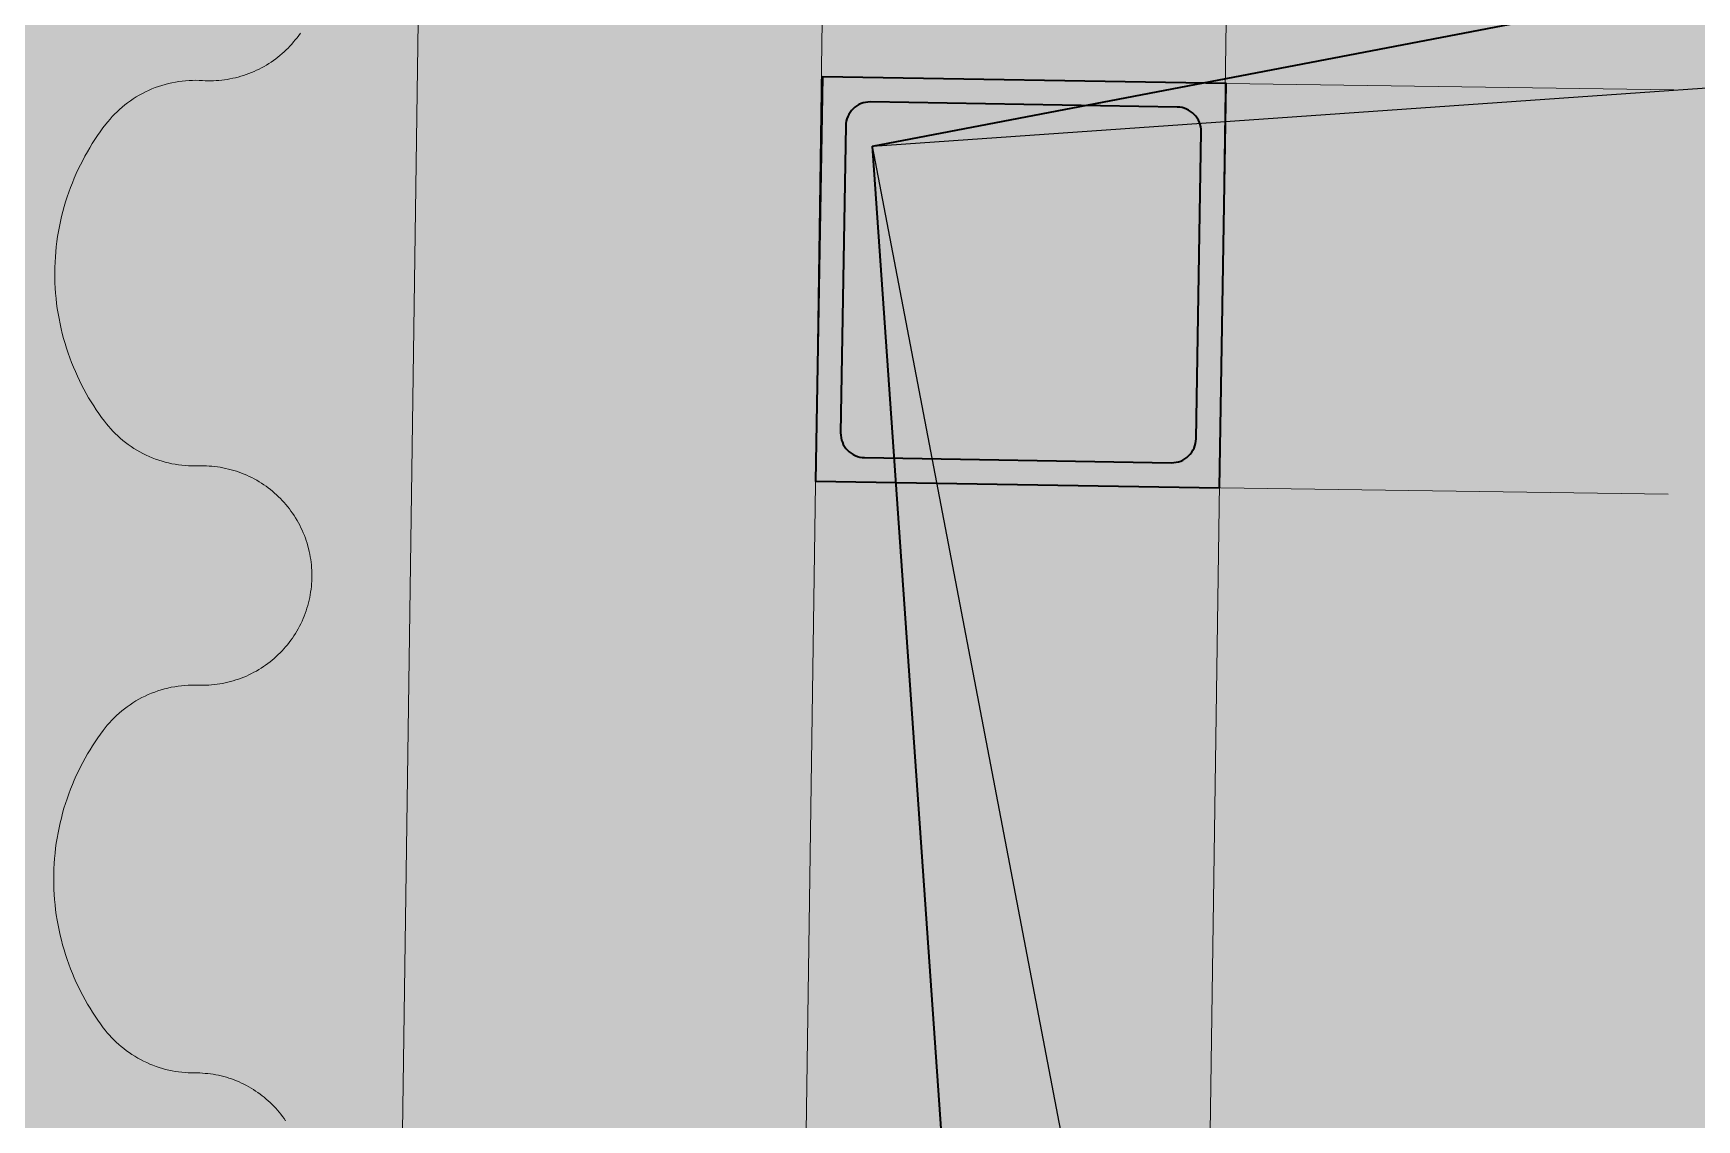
# Model space of a CAD drawing. Header units: millimetres. Extents: x 833941507 to 1669051331, y 817666127 to 1636299673.
# Drawn here: x 834547841.7 to 834548047.6, y 817982900.8 to 817983035.2 of the extents above; entities that cross this region are included whole.
import ezdxf

# ---------------------------------------------------------------- set-up
doc = ezdxf.new("R2010")
doc.units = ezdxf.units.MM
doc.header["$LTSCALE"] = 3
for name, color, linetype, lineweight in [('Hatch (LTC&CB)', 252, 'Continuous', 35), ('UAJ-22INWA', 6, 'Continuous', 35), ('UAJ-22INWA-a', 1, 'Continuous', 13), ('UAJ-22INWA-h', 251, 'Continuous', 9), ('UAJ-23FLOR-h', 251, 'Continuous', 9), ('UAJ-42INFI', 1, 'Continuous', 18), ('UAJ-42INFI-h', 251, 'Continuous', 9)]:
    doc.layers.add(name, color=color, linetype=linetype, lineweight=lineweight)
doc.layers.add('UAJ-00XREF', color=7, linetype='Continuous')
doc.layers.add('UAJ-22INWA-$', color=32, linetype='Continuous', plot=False)

# ---------------------------------------------------------------- blocks, each defined once
blk = doc.blocks.new('GBP-LTC-LB01')
at = {"layer": 'UAJ-23FLOR-h'}
h = blk.add_hatch(dxfattribs=at)
h.set_pattern_fill('EARTH,_O', color=256, scale=180, angle=45)
h.set_pattern_definition([(48.9989, (834576001.8, 818046085.3), (-112.727, 1612.5107), [1143, -1143]), (48.9989, (834575678.3, 818046366.6), (-112.727, 1612.5107), [1143, -1143]), (48.9989, (834575354.8, 818046647.8), (-112.727, 1612.5107), [1143, -1143]), (138.9989, (834575340.7, 818046849.3), (-1612.5107, -112.727), [1143, -1143]), (138.9989, (834575621.9, 818047172.8), (-1612.5107, -112.727), [1143, -1143]), (138.9989, (834575903.1, 818047496.3), (-1612.5107, -112.727), [1143, -1143])])
h.paths.add_polyline_path([(834572173.05, 818200349.17), (834310583.74, 818182062.08), (834331502.24, 817882831.69), (834364939.69, 817885169.23), (834473095.7, 818011283.6), (834480533.7, 818020120.4), (834485095.05, 818025709.55), (834491375.7, 818033619), (834497063.4, 818041013), (834493145.8, 818043678.7), (834512788.5, 818074029.25), (834518712.45, 818083675.25), (834526231.3, 818096325.1), (834534646.05, 818111073.05), (834545956, 818131981.3), (834557204.6, 818154198.8), (834564040, 818168496.8), (834570941.16, 818183576.43), (834578367.8, 818200696.3)])
h.paths.add_polyline_path([(834382131.31, 817956469.98), (834418268.73, 817958996.07), (834422062.41, 817963855.9), (834428403.04, 817964299.38), (834467239.2, 818010695.58), (834466445.21, 818021738.79), (834476097.72, 818035709.03), (834485267.1, 818048983.2), (834487014.89, 818051460.43), (834497268.33, 818067303.42), (834492893.38, 818129890.09), (834448056.59, 818126755.66), (834416896.58, 818105052.11), (834382061.37, 818080788.99), (834386167.45, 818022059.16), (834377588.38, 818021459.47)], flags=16)
edge = h.paths.add_edge_path(flags=16)
edge.add_line((834540292.29, 818142076.07), (834533466.32, 818141614.13))
edge.add_line((834533466.32, 818141614.13), (834523258.01, 818143862.71))
edge.add_line((834523258.01, 818143862.71), (834525896.87, 818155838.93))
edge.add_arc((834558382.43, 818267025.45), 115835.02, 237.2183981, 253.7131266, ccw=False)
edge.add_line((834495664.92, 818169638.25), (834498267.59, 818132356.98))
edge.add_line((834498267.59, 818132356.98), (834496346.42, 818130135.01))
edge.add_line((834496346.42, 818130135.01), (834492879.88, 818129892.67))
edge.add_line((834492879.88, 818129892.67), (834494229.58, 818110587.62))
edge.add_line((834494229.58, 818110587.62), (834496326.13, 818110708.38))
edge.add_line((834496326.13, 818110708.38), (834498420.21, 818080753.55))
edge.add_line((834498420.21, 818080753.55), (834498046.12, 818080727.4))
edge.add_line((834498046.12, 818080727.4), (834498254.52, 818077746.38))
edge.add_line((834498254.52, 818077746.38), (834503061.09, 818078082.4))
edge.add_line((834503061.09, 818078082.4), (834504979.52, 818081212.1))
edge.add_line((834504979.52, 818081212.1), (834509429.02, 818088470.93))
edge.add_line((834509429.02, 818088470.93), (834515217.16, 818097913.59))
edge.add_line((834515217.16, 818097913.59), (834526067.43, 818116415.54))
edge.add_line((834526067.43, 818116415.54), (834532489.2, 818127888.68))
edge.add_line((834532489.2, 818127888.68), (834534830.9, 818132146.3))
edge.add_line((834534830.9, 818132146.3), (834540292.29, 818142076.07))
h = blk.add_hatch(dxfattribs=at)
h.set_pattern_fill('EARTH,_O', color=256, scale=180, angle=45)
h.set_pattern_definition([(45.0000001, (-1082349.7, 54794.9), (-3e-06, 1616.4461018), [1143, -1143]), (45.0000001, (-1082652.8, 55098), (-3e-06, 1616.4461018), [1143, -1143]), (45.0000001, (-1082955.9, 55401.1), (-3e-06, 1616.4461018), [1143, -1143]), (135.0000001, (-1082955.9, 55603.1), (-1616.4461018, -3e-06), [1143, -1143]), (135.0000001, (-1082652.8, 55906.2), (-1616.4461018, -3e-06), [1143, -1143]), (135.0000001, (-1082349.7, 56209.3), (-1616.4461018, -3e-06), [1143, -1143])])
h.paths.add_polyline_path([(834669469.25, 818015499.17), (834651080.82, 818014213.79), (834651091.33, 818014066.03), (834669479.76, 818015351.52)], flags=16)
edge = h.paths.add_edge_path()
edge.add_arc((834611763.61, 818123015.07), 22001.28, 94.000719, 118.688683)
edge.add_line((834601201.89, 818142315.5), (834593918.34, 818141228.38))
edge.add_arc((834611768.4, 818123014.03), 25502.69, 93.997159, 134.421275, ccw=False)
edge.add_line((834609990.68, 818148454.69), (834618164.36, 818149025.84))
edge.add_line((834618164.36, 818149025.84), (834618408.29, 818145534.91))
edge.add_line((834618408.29, 818145534.91), (834616365.41, 818145392.16))
edge.add_line((834616365.41, 818145392.16), (834616609.39, 818141900.69))
edge.add_line((834616609.39, 818141900.69), (834611621.55, 818141552.15))
edge.add_line((834611621.55, 818141552.15), (834611377.61, 818145043.07))
edge.add_line((834611377.61, 818145043.07), (834610228.61, 818144962.74))
h.paths.add_polyline_path([(834673232.94, 818197365.88), (834607546.49, 818192773.89), (834599172.5, 818174435.3), (834588349.1, 818152374.5), (834578621.55, 818133890.65), (834568418.3, 818115665.3), (834556456.7, 818095618.3), (834546606.4, 818080041.6), (834532219.3, 818058623.75), (834523692.15, 818046595.75), (834515683.5, 818035708.5), (834508244.2, 818025929.9), (834500656.3, 818016266.1), (834489786.8, 818002934.1), (834483448.3, 817995421.3), (834478637.6, 817989841.7), (834458453.75, 817967379.3), (834441506.5, 817949096.36), (834383075.75, 817886437.08), (834482026.69, 817893354.51), (834551919.04, 817920008.6), (834634905.13, 817930637.13), (834634023, 817939309.35), (834633770.07, 817941795.89), (834633577.69, 817943687.02), (834508697.04, 817930983.61), (834507053.46, 817930191.44), (834506409.46, 817939426.96), (834507656.94, 817945566.73), (834503417.08, 818006767.03), (834503064.37, 818011762.67), (834514052.91, 818025791.94), (834520784.65, 818034889.35), (834526318.86, 818042436.94), (834532381.69, 818050705.63), (834536345.72, 818056472.68), (834542258.41, 818065225.62), (834550405.86, 818077286.91), (834561579, 818095001.96), (834574522.66, 818117080.03), (834587768.88, 818140310.21), (834609774.13, 818143594.98), (834610001.97, 818140335.89), (834634252.54, 818142031.47), (834636806.9, 818105492.47), (834642791.48, 818105913.75), (834646278.56, 818056032.58), (834640293.17, 818055614.16), (834643382.34, 818011424.91), (834641138.41, 818011267.96), (834645775.78, 817944927.87), (834639048.36, 817944243.52), (834640362.12, 817931328.11), (834651070.39, 817932706.91), (834650587.67, 817936476.13), (834685105.74, 817940896.86), (834685588.46, 817937127.64), (834691373.79, 817937868.57)])
blk = doc.blocks.new('*U1041')
at = {"layer": 'UAJ-22INWA'}
blk.add_line((200, 393.05), (200, -251.21), dxfattribs=at)
at = {"layer": 'UAJ-22INWA-$'}
blk.add_lwpolyline([(0, -251.21), (0, 393.05), (200, 393.05), (200, -251.21)], close=True, dxfattribs=at)
blk = doc.blocks.new('*U1043')
at = {"layer": 'UAJ-22INWA'}
blk.add_line((200, 393.05), (200, -399.69), dxfattribs=at)
at = {"layer": 'UAJ-22INWA-$'}
blk.add_lwpolyline([(0, -399.69), (0, 393.05), (200, 393.05), (200, -399.69)], close=True, dxfattribs=at)
blk = doc.blocks.new('GBP-STR-B01-L2')
at = {"layer": 'UAJ-22INWA'}
for name, p, rotation in [('*U1043', (834548369.2, 817982898.66), 100.8332459920128), ('*U1041', (834548162.6, 817982784.57), 183.9989084570433)]:
    blk.add_blockref(name, p, dxfattribs=dict(at, rotation=rotation))
blk = doc.blocks.new('*U1272')
at = {"layer": 'UAJ-22INWA-h'}
h = blk.add_hatch(color=256, dxfattribs=at)
h.dxf.hatch_style = 1
h.paths.add_polyline_path([(0, -10), (50, -10), (50, 40), (0, 40)])
edge = h.paths.add_edge_path(flags=16)
edge.add_line((6, -7), (44, -7))
edge.add_arc((44, -4), 3, 270, 360)
edge.add_line((47, -4), (47, 34))
edge.add_arc((44, 34), 3, 360, 450)
edge.add_line((44, 37), (6, 37))
edge.add_arc((6, 34), 3, 90, 180)
edge.add_line((3, 34), (3, -4))
edge.add_arc((6, -4), 3, 180, 270)
at = {"layer": 'UAJ-22INWA'}
blk.add_lwpolyline([(0, -10), (50, -10), (50, 40), (0, 40)], close=True, dxfattribs=at)
blk.add_lwpolyline([(6, -7), (44, -7, 0.414214), (47, -4), (47, 34, 0.414214), (44, 37), (6, 37, 0.414214), (3, 34), (3, -4, 0.414214)], format="xyb", close=True, dxfattribs=at)
blk = doc.blocks.new('inf_010')
at = {"layer": 'UAJ-42INFI'}
for p, q in [((889560133.07, 757792297.29, 0), (889560132.82, 757792297.07, 0)), ((889560133.31, 757792297.53, 0), (889560133.07, 757792297.29, 0)), ((889560133.56, 757792297.77, 0), (889560133.31, 757792297.53, 0)), ((889560133.79, 757792298.02, 0), (889560133.56, 757792297.77, 0)), ((889560134.02, 757792298.27, 0), (889560133.79, 757792298.02, 0)), ((889560134.25, 757792298.53, 0), (889560134.02, 757792298.27, 0)), ((889560134.47, 757792298.8, 0), (889560134.25, 757792298.53, 0)), ((889560130.01, 757792295.16, 0), (889560129.7, 757792295.01, 0)), ((889560130.32, 757792295.33, 0), (889560130.01, 757792295.16, 0)), ((889560130.62, 757792295.49, 0), (889560130.32, 757792295.33, 0)), ((889560130.91, 757792295.67, 0), (889560130.62, 757792295.49, 0)), ((889560131.2, 757792295.85, 0), (889560130.91, 757792295.67, 0)), ((889560131.49, 757792296.04, 0), (889560131.2, 757792295.85, 0)), ((889560131.76, 757792296.23, 0), (889560131.49, 757792296.04, 0)), ((889560132.03, 757792296.43, 0), (889560131.76, 757792296.23, 0)), ((889560132.3, 757792296.64, 0), (889560132.03, 757792296.43, 0)), ((889560132.56, 757792296.85, 0), (889560132.3, 757792296.64, 0)), ((889560132.82, 757792297.07, 0), (889560132.56, 757792296.85, 0)), ((889560115.24, 757792293.05, 0), (889560114.84, 757792292.89, 0)), ((889560115.66, 757792293.19, 0), (889560115.24, 757792293.05, 0)), ((889560116.07, 757792293.33, 0), (889560115.66, 757792293.19, 0)), ((889560116.49, 757792293.44, 0), (889560116.07, 757792293.33, 0)), ((889560116.91, 757792293.55, 0), (889560116.49, 757792293.44, 0)), ((889560117.34, 757792293.64, 0), (889560116.91, 757792293.55, 0)), ((889560117.76, 757792293.72, 0), (889560117.34, 757792293.64, 0)), ((889560118.19, 757792293.79, 0), (889560117.76, 757792293.72, 0)), ((889560118.62, 757792293.84, 0), (889560118.19, 757792293.79, 0)), ((889560119.04, 757792293.88, 0), (889560118.62, 757792293.84, 0)), ((889560119.47, 757792293.9, 0), (889560119.04, 757792293.88, 0)), ((889560119.89, 757792293.92, 0), (889560119.47, 757792293.9, 0)), ((889560120.32, 757792293.92, 0), (889560119.89, 757792293.92, 0)), ((889560120.74, 757792293.9, 0), (889560120.32, 757792293.92, 0)), ((889560121.15, 757792293.88, 0), (889560120.74, 757792293.9, 0)), ((889560121.57, 757792293.84, 0), (889560121.15, 757792293.88, 0)), ((889560121.98, 757792293.79, 0), (889560121.57, 757792293.84, 0)), ((889560122.31, 757792293.75, 0), (889560121.98, 757792293.79, 0)), ((889560122.64, 757792293.72, 0), (889560122.31, 757792293.75, 0)), ((889560122.98, 757792293.69, 0), (889560122.64, 757792293.72, 0)), ((889560123.32, 757792293.68, 0), (889560122.98, 757792293.69, 0)), ((889560123.66, 757792293.67, 0), (889560123.32, 757792293.68, 0)), ((889560124.01, 757792293.67, 0), (889560123.66, 757792293.67, 0)), ((889560124.35, 757792293.68, 0), (889560124.01, 757792293.67, 0)), ((889560124.69, 757792293.7, 0), (889560124.35, 757792293.68, 0)), ((889560125.04, 757792293.73, 0), (889560124.69, 757792293.7, 0)), ((889560125.38, 757792293.76, 0), (889560125.04, 757792293.73, 0)), ((889560125.73, 757792293.81, 0), (889560125.38, 757792293.76, 0)), ((889560126.07, 757792293.86, 0), (889560125.73, 757792293.81, 0)), ((889560126.41, 757792293.92, 0), (889560126.07, 757792293.86, 0)), ((889560126.75, 757792293.99, 0), (889560126.41, 757792293.92, 0)), ((889560127.09, 757792294.07, 0), (889560126.75, 757792293.99, 0)), ((889560127.43, 757792294.16, 0), (889560127.09, 757792294.07, 0)), ((889560127.76, 757792294.26, 0), (889560127.43, 757792294.16, 0)), ((889560128.1, 757792294.36, 0), (889560127.76, 757792294.26, 0)), ((889560128.42, 757792294.48, 0), (889560128.1, 757792294.36, 0)), ((889560128.75, 757792294.6, 0), (889560128.42, 757792294.48, 0)), ((889560129.07, 757792294.73, 0), (889560128.75, 757792294.6, 0)), ((889560129.39, 757792294.87, 0), (889560129.07, 757792294.73, 0)), ((889560129.7, 757792295.01, 0), (889560129.39, 757792294.87, 0)), ((889560111.82, 757792291.2, 0), (889560111.48, 757792290.95, 0)), ((889560112.17, 757792291.45, 0), (889560111.82, 757792291.2, 0)), ((889560112.53, 757792291.69, 0), (889560112.17, 757792291.45, 0)), ((889560112.89, 757792291.92, 0), (889560112.53, 757792291.69, 0)), ((889560113.27, 757792292.14, 0), (889560112.89, 757792291.92, 0)), ((889560113.65, 757792292.34, 0), (889560113.27, 757792292.14, 0)), ((889560114.04, 757792292.54, 0), (889560113.65, 757792292.34, 0)), ((889560114.44, 757792292.72, 0), (889560114.04, 757792292.54, 0)), ((889560114.84, 757792292.89, 0), (889560114.44, 757792292.72, 0)), ((889560109.65, 757792289.23, 0), (889560109.27, 757792288.8, 0)), ((889560109.93, 757792289.53, 0), (889560109.65, 757792289.23, 0)), ((889560110.22, 757792289.83, 0), (889560109.93, 757792289.53, 0)), ((889560110.52, 757792290.12, 0), (889560110.22, 757792289.83, 0)), ((889560110.83, 757792290.4, 0), (889560110.52, 757792290.12, 0)), ((889560111.15, 757792290.68, 0), (889560110.83, 757792290.4, 0)), ((889560111.48, 757792290.95, 0), (889560111.15, 757792290.68, 0)), ((889560107.82, 757792286.96, 0), (889560107.47, 757792286.48, 0)), ((889560108.17, 757792287.44, 0), (889560107.82, 757792286.96, 0)), ((889560108.53, 757792287.9, 0), (889560108.17, 757792287.44, 0)), ((889560108.9, 757792288.35, 0), (889560108.53, 757792287.9, 0)), ((889560109.27, 757792288.8, 0), (889560108.9, 757792288.35, 0)), ((889560106.49, 757792284.98, 0), (889560106.17, 757792284.46, 0)), ((889560106.81, 757792285.49, 0), (889560106.49, 757792284.98, 0)), ((889560107.14, 757792285.99, 0), (889560106.81, 757792285.49, 0)), ((889560107.47, 757792286.48, 0), (889560107.14, 757792285.99, 0)), ((889560105.29, 757792282.85, 0), (889560105.02, 757792282.3, 0)), ((889560105.58, 757792283.4, 0), (889560105.29, 757792282.85, 0)), ((889560105.87, 757792283.93, 0), (889560105.58, 757792283.4, 0)), ((889560106.17, 757792284.46, 0), (889560105.87, 757792283.93, 0)), ((889560104.5, 757792281.18, 0), (889560104.26, 757792280.6, 0)), ((889560104.75, 757792281.74, 0), (889560104.5, 757792281.18, 0)), ((889560105.02, 757792282.3, 0), (889560104.75, 757792281.74, 0)), ((889560103.6, 757792278.84, 0), (889560103.4, 757792278.24, 0)), ((889560103.81, 757792279.43, 0), (889560103.6, 757792278.84, 0)), ((889560104.03, 757792280.02, 0), (889560103.81, 757792279.43, 0)), ((889560104.26, 757792280.6, 0), (889560104.03, 757792280.02, 0)), ((889560103.05, 757792277.03, 0), (889560102.89, 757792276.41, 0)), ((889560103.22, 757792277.64, 0), (889560103.05, 757792277.03, 0)), ((889560103.4, 757792278.24, 0), (889560103.22, 757792277.64, 0)), ((889560102.49, 757792274.55, 0), (889560102.38, 757792273.92, 0)), ((889560102.61, 757792275.17, 0), (889560102.49, 757792274.55, 0)), ((889560102.74, 757792275.79, 0), (889560102.61, 757792275.17, 0)), ((889560102.89, 757792276.41, 0), (889560102.74, 757792275.79, 0)), ((889560102.2, 757792272.65, 0), (889560102.13, 757792272.01, 0)), ((889560102.28, 757792273.29, 0), (889560102.2, 757792272.65, 0)), ((889560102.38, 757792273.92, 0), (889560102.28, 757792273.29, 0)), ((889560102.04, 757792270.74, 0), (889560102.01, 757792270.1, 0)), ((889560102.08, 757792271.38, 0), (889560102.04, 757792270.74, 0)), ((889560102.13, 757792272.01, 0), (889560102.08, 757792271.38, 0)), ((889560102.01, 757792270.1, 0), (889560102, 757792269.46, 0)), ((889560102, 757792269.46, 0), (889560102, 757792268.82, 0)), ((889560102, 757792268.82, 0), (889560102.01, 757792268.18, 0)), ((889560102.01, 757792268.18, 0), (889560102.04, 757792267.55, 0)), ((889560102.04, 757792267.55, 0), (889560102.08, 757792266.91, 0)), ((889560102.08, 757792266.91, 0), (889560102.13, 757792266.28, 0)), ((889560102.13, 757792266.28, 0), (889560102.2, 757792265.65, 0)), ((889560102.2, 757792265.65, 0), (889560102.28, 757792265.02, 0)), ((889560102.28, 757792265.02, 0), (889560102.37, 757792264.39, 0)), ((889560102.37, 757792264.39, 0), (889560102.48, 757792263.77, 0)), ((889560102.48, 757792263.77, 0), (889560102.6, 757792263.15, 0)), ((889560102.6, 757792263.15, 0), (889560102.73, 757792262.54, 0)), ((889560102.73, 757792262.54, 0), (889560102.87, 757792261.93, 0)), ((889560102.87, 757792261.93, 0), (889560103.02, 757792261.33, 0)), ((889560103.02, 757792261.33, 0), (889560103.19, 757792260.73, 0)), ((889560103.19, 757792260.73, 0), (889560103.37, 757792260.14, 0)), ((889560103.37, 757792260.14, 0), (889560103.56, 757792259.55, 0)), ((889560103.56, 757792259.55, 0), (889560103.76, 757792258.97, 0)), ((889560103.76, 757792258.97, 0), (889560103.97, 757792258.4, 0)), ((889560103.97, 757792258.4, 0), (889560104.19, 757792257.83, 0)), ((889560104.19, 757792257.83, 0), (889560104.42, 757792257.27, 0)), ((889560104.42, 757792257.27, 0), (889560104.67, 757792256.72, 0)), ((889560104.67, 757792256.72, 0), (889560104.92, 757792256.18, 0)), ((889560104.92, 757792256.18, 0), (889560105.18, 757792255.64, 0)), ((889560105.18, 757792255.64, 0), (889560105.45, 757792255.11, 0)), ((889560105.45, 757792255.11, 0), (889560105.73, 757792254.59, 0)), ((889560105.73, 757792254.59, 0), (889560106.01, 757792254.08, 0)), ((889560106.01, 757792254.08, 0), (889560106.31, 757792253.58, 0)), ((889560106.31, 757792253.58, 0), (889560106.61, 757792253.09, 0)), ((889560106.61, 757792253.09, 0), (889560106.92, 757792252.6, 0)), ((889560106.92, 757792252.6, 0), (889560107.15, 757792252.27, 0)), ((889560107.15, 757792252.27, 0), (889560107.39, 757792251.94, 0)), ((889560107.39, 757792251.94, 0), (889560107.63, 757792251.61, 0)), ((889560107.63, 757792251.61, 0), (889560107.89, 757792251.29, 0)), ((889560107.89, 757792251.29, 0), (889560108.16, 757792250.98, 0)), ((889560108.16, 757792250.98, 0), (889560108.44, 757792250.67, 0)), ((889560108.44, 757792250.67, 0), (889560108.74, 757792250.37, 0)), ((889560108.74, 757792250.37, 0), (889560109.04, 757792250.08, 0)), ((889560109.04, 757792250.08, 0), (889560109.35, 757792249.79, 0)), ((889560109.35, 757792249.79, 0), (889560109.67, 757792249.52, 0)), ((889560109.67, 757792249.52, 0), (889560110, 757792249.25, 0)), ((889560110, 757792249.25, 0), (889560110.34, 757792248.99, 0)), ((889560110.34, 757792248.99, 0), (889560110.68, 757792248.74, 0)), ((889560110.68, 757792248.74, 0), (889560111.04, 757792248.51, 0)), ((889560111.04, 757792248.51, 0), (889560111.4, 757792248.28, 0)), ((889560111.4, 757792248.28, 0), (889560111.77, 757792248.07, 0)), ((889560111.77, 757792248.07, 0), (889560112.14, 757792247.86, 0)), ((889560112.14, 757792247.86, 0), (889560112.52, 757792247.67, 0)), ((889560112.52, 757792247.67, 0), (889560112.91, 757792247.49, 0)), ((889560112.91, 757792247.49, 0), (889560113.3, 757792247.32, 0)), ((889560113.3, 757792247.32, 0), (889560113.69, 757792247.17, 0)), ((889560113.69, 757792247.17, 0), (889560114.09, 757792247.02, 0)), ((889560114.09, 757792247.02, 0), (889560114.49, 757792246.89, 0)), ((889560114.49, 757792246.89, 0), (889560114.9, 757792246.77, 0)), ((889560114.9, 757792246.77, 0), (889560115.3, 757792246.67, 0)), ((889560115.3, 757792246.67, 0), (889560115.71, 757792246.57, 0)), ((889560115.71, 757792246.57, 0), (889560116.12, 757792246.49, 0)), ((889560116.12, 757792246.49, 0), (889560116.53, 757792246.42, 0)), ((889560116.53, 757792246.42, 0), (889560116.94, 757792246.37, 0)), ((889560116.94, 757792246.37, 0), (889560117.34, 757792246.32, 0)), ((889560117.34, 757792246.32, 0), (889560117.75, 757792246.29, 0)), ((889560117.75, 757792246.29, 0), (889560118.15, 757792246.27, 0)), ((889560118.15, 757792246.27, 0), (889560118.49, 757792246.26, 0)), ((889560118.49, 757792246.26, 0), (889560118.82, 757792246.23, 0)), ((889560118.82, 757792246.23, 0), (889560119.15, 757792246.2, 0)), ((889560119.15, 757792246.2, 0), (889560119.49, 757792246.16, 0)), ((889560119.49, 757792246.16, 0), (889560119.82, 757792246.11, 0)), ((889560119.82, 757792246.11, 0), (889560120.16, 757792246.05, 0)), ((889560120.16, 757792246.05, 0), (889560120.49, 757792245.98, 0)), ((889560120.49, 757792245.98, 0), (889560120.82, 757792245.91, 0)), ((889560120.82, 757792245.91, 0), (889560121.16, 757792245.83, 0)), ((889560121.16, 757792245.83, 0), (889560121.49, 757792245.73, 0)), ((889560121.49, 757792245.73, 0), (889560121.82, 757792245.63, 0)), ((889560121.82, 757792245.63, 0), (889560122.14, 757792245.52, 0)), ((889560122.14, 757792245.52, 0), (889560122.47, 757792245.41, 0)), ((889560122.47, 757792245.41, 0), (889560122.79, 757792245.28, 0)), ((889560122.79, 757792245.28, 0), (889560123.11, 757792245.15, 0)), ((889560123.11, 757792245.15, 0), (889560123.42, 757792245.01, 0)), ((889560123.42, 757792245.01, 0), (889560123.73, 757792244.85, 0)), ((889560123.73, 757792244.85, 0), (889560124.04, 757792244.7, 0)), ((889560124.04, 757792244.7, 0), (889560124.34, 757792244.53, 0)), ((889560124.34, 757792244.53, 0), (889560124.64, 757792244.36, 0)), ((889560124.64, 757792244.36, 0), (889560124.93, 757792244.18, 0)), ((889560124.93, 757792244.18, 0), (889560125.22, 757792243.99, 0)), ((889560125.22, 757792243.99, 0), (889560125.51, 757792243.8, 0)), ((889560125.51, 757792243.8, 0), (889560125.78, 757792243.6, 0)), ((889560125.78, 757792243.6, 0), (889560126.05, 757792243.39, 0)), ((889560126.05, 757792243.39, 0), (889560126.32, 757792243.17, 0)), ((889560126.32, 757792243.17, 0), (889560126.58, 757792242.95, 0)), ((889560126.58, 757792242.95, 0), (889560126.83, 757792242.73, 0)), ((889560126.83, 757792242.73, 0), (889560127.08, 757792242.5, 0)), ((889560127.08, 757792242.5, 0), (889560127.32, 757792242.26, 0)), ((889560127.32, 757792242.26, 0), (889560127.55, 757792242.02, 0)), ((889560127.55, 757792242.02, 0), (889560127.77, 757792241.78, 0)), ((889560127.77, 757792241.78, 0), (889560127.99, 757792241.53, 0)), ((889560127.99, 757792241.53, 0), (889560128.21, 757792241.27, 0)), ((889560128.21, 757792241.27, 0), (889560128.42, 757792241.01, 0)), ((889560128.42, 757792241.01, 0), (889560128.62, 757792240.74, 0)), ((889560128.62, 757792240.74, 0), (889560128.82, 757792240.47, 0)), ((889560128.82, 757792240.47, 0), (889560129.01, 757792240.18, 0)), ((889560129.01, 757792240.18, 0), (889560129.19, 757792239.9, 0)), ((889560129.19, 757792239.9, 0), (889560129.37, 757792239.61, 0)), ((889560129.37, 757792239.61, 0), (889560129.54, 757792239.31, 0)), ((889560129.54, 757792239.31, 0), (889560129.7, 757792239.01, 0)), ((889560129.7, 757792239.01, 0), (889560129.86, 757792238.7, 0)), ((889560129.86, 757792238.7, 0), (889560130, 757792238.39, 0)), ((889560130, 757792238.39, 0), (889560130.15, 757792238.07, 0)), ((889560130.15, 757792238.07, 0), (889560130.28, 757792237.76, 0)), ((889560130.28, 757792237.76, 0), (889560130.4, 757792237.43, 0)), ((889560130.4, 757792237.43, 0), (889560130.52, 757792237.11, 0)), ((889560130.52, 757792237.11, 0), (889560130.63, 757792236.78, 0)), ((889560130.63, 757792236.78, 0), (889560130.73, 757792236.45, 0)), ((889560130.73, 757792236.45, 0), (889560130.82, 757792236.12, 0)), ((889560130.82, 757792236.12, 0), (889560130.9, 757792235.78, 0)), ((889560130.9, 757792235.78, 0), (889560130.97, 757792235.44, 0)), ((889560130.97, 757792235.44, 0), (889560131.04, 757792235.11, 0)), ((889560131.04, 757792235.11, 0), (889560131.09, 757792234.77, 0)), ((889560131.09, 757792234.77, 0), (889560131.14, 757792234.43, 0)), ((889560131.14, 757792234.43, 0), (889560131.18, 757792234.09, 0)), ((889560131.18, 757792234.09, 0), (889560131.21, 757792233.75, 0)), ((889560131.21, 757792233.75, 0), (889560131.23, 757792233.41, 0)), ((889560131.23, 757792233.41, 0), (889560131.25, 757792233.07, 0)), ((889560131.19, 757792231.4, 0), (889560131.15, 757792231.07, 0)), ((889560131.22, 757792231.74, 0), (889560131.19, 757792231.4, 0)), ((889560131.24, 757792232.07, 0), (889560131.22, 757792231.74, 0)), ((889560131.25, 757792232.4, 0), (889560131.24, 757792232.07, 0)), ((889560131.25, 757792233.07, 0), (889560131.25, 757792232.74, 0)), ((889560131.25, 757792232.74, 0), (889560131.25, 757792232.4, 0)), ((889560130.84, 757792229.41, 0), (889560130.76, 757792229.08, 0)), ((889560130.92, 757792229.74, 0), (889560130.84, 757792229.41, 0)), ((889560130.99, 757792230.07, 0), (889560130.92, 757792229.74, 0)), ((889560131.06, 757792230.41, 0), (889560130.99, 757792230.07, 0)), ((889560131.11, 757792230.74, 0), (889560131.06, 757792230.41, 0)), ((889560131.15, 757792231.07, 0), (889560131.11, 757792230.74, 0)), ((889560130.06, 757792227.14, 0), (889560129.91, 757792226.83, 0)), ((889560130.19, 757792227.46, 0), (889560130.06, 757792227.14, 0)), ((889560130.32, 757792227.78, 0), (889560130.19, 757792227.46, 0)), ((889560130.45, 757792228.1, 0), (889560130.32, 757792227.78, 0)), ((889560130.56, 757792228.42, 0), (889560130.45, 757792228.1, 0)), ((889560130.66, 757792228.75, 0), (889560130.56, 757792228.42, 0)), ((889560130.76, 757792229.08, 0), (889560130.66, 757792228.75, 0)), ((889560129.07, 757792225.32, 0), (889560128.88, 757792225.04, 0)), ((889560129.25, 757792225.61, 0), (889560129.07, 757792225.32, 0)), ((889560129.43, 757792225.91, 0), (889560129.25, 757792225.61, 0)), ((889560129.6, 757792226.21, 0), (889560129.43, 757792225.91, 0)), ((889560129.76, 757792226.52, 0), (889560129.6, 757792226.21, 0)), ((889560129.91, 757792226.83, 0), (889560129.76, 757792226.52, 0)), ((889560127.36, 757792223.19, 0), (889560127.12, 757792222.96, 0)), ((889560127.59, 757792223.44, 0), (889560127.36, 757792223.19, 0)), ((889560127.82, 757792223.69, 0), (889560127.59, 757792223.44, 0)), ((889560128.04, 757792223.95, 0), (889560127.82, 757792223.69, 0)), ((889560128.26, 757792224.21, 0), (889560128.04, 757792223.95, 0)), ((889560128.47, 757792224.48, 0), (889560128.26, 757792224.21, 0)), ((889560128.68, 757792224.75, 0), (889560128.47, 757792224.48, 0)), ((889560128.88, 757792225.04, 0), (889560128.68, 757792224.75, 0)), ((889560124.44, 757792220.94, 0), (889560124.14, 757792220.77, 0)), ((889560124.73, 757792221.11, 0), (889560124.44, 757792220.94, 0)), ((889560125.02, 757792221.29, 0), (889560124.73, 757792221.11, 0)), ((889560125.3, 757792221.48, 0), (889560125.02, 757792221.29, 0)), ((889560125.58, 757792221.67, 0), (889560125.3, 757792221.48, 0)), ((889560125.85, 757792221.87, 0), (889560125.58, 757792221.67, 0)), ((889560126.12, 757792222.08, 0), (889560125.85, 757792221.87, 0)), ((889560126.37, 757792222.29, 0), (889560126.12, 757792222.08, 0)), ((889560126.63, 757792222.5, 0), (889560126.37, 757792222.29, 0)), ((889560126.88, 757792222.73, 0), (889560126.63, 757792222.5, 0)), ((889560127.12, 757792222.96, 0), (889560126.88, 757792222.73, 0)), ((889560111.63, 757792218.96, 0), (889560111.21, 757792218.86, 0)), ((889560112.05, 757792219.05, 0), (889560111.63, 757792218.96, 0)), ((889560112.47, 757792219.12, 0), (889560112.05, 757792219.05, 0)), ((889560112.89, 757792219.18, 0), (889560112.47, 757792219.12, 0)), ((889560113.31, 757792219.23, 0), (889560112.89, 757792219.18, 0)), ((889560113.73, 757792219.27, 0), (889560113.31, 757792219.23, 0)), ((889560114.15, 757792219.29, 0), (889560113.73, 757792219.27, 0)), ((889560114.57, 757792219.3, 0), (889560114.15, 757792219.29, 0)), ((889560114.98, 757792219.3, 0), (889560114.57, 757792219.3, 0)), ((889560115.39, 757792219.28, 0), (889560114.98, 757792219.3, 0)), ((889560115.8, 757792219.25, 0), (889560115.39, 757792219.28, 0)), ((889560116.21, 757792219.22, 0), (889560115.8, 757792219.25, 0)), ((889560116.54, 757792219.18, 0), (889560116.21, 757792219.22, 0)), ((889560116.87, 757792219.16, 0), (889560116.54, 757792219.18, 0)), ((889560117.21, 757792219.14, 0), (889560116.87, 757792219.16, 0)), ((889560117.55, 757792219.14, 0), (889560117.21, 757792219.14, 0)), ((889560117.88, 757792219.14, 0), (889560117.55, 757792219.14, 0)), ((889560118.22, 757792219.15, 0), (889560117.88, 757792219.14, 0)), ((889560118.56, 757792219.17, 0), (889560118.22, 757792219.15, 0)), ((889560118.9, 757792219.19, 0), (889560118.56, 757792219.17, 0)), ((889560119.25, 757792219.23, 0), (889560118.9, 757792219.19, 0)), ((889560119.59, 757792219.27, 0), (889560119.25, 757792219.23, 0)), ((889560119.93, 757792219.32, 0), (889560119.59, 757792219.27, 0)), ((889560120.26, 757792219.38, 0), (889560119.93, 757792219.32, 0)), ((889560120.6, 757792219.45, 0), (889560120.26, 757792219.38, 0)), ((889560120.94, 757792219.53, 0), (889560120.6, 757792219.45, 0)), ((889560121.27, 757792219.62, 0), (889560120.94, 757792219.53, 0)), ((889560121.6, 757792219.72, 0), (889560121.27, 757792219.62, 0)), ((889560121.93, 757792219.82, 0), (889560121.6, 757792219.72, 0)), ((889560122.26, 757792219.93, 0), (889560121.93, 757792219.82, 0)), ((889560122.58, 757792220.05, 0), (889560122.26, 757792219.93, 0)), ((889560122.9, 757792220.18, 0), (889560122.58, 757792220.05, 0)), ((889560123.22, 757792220.32, 0), (889560122.9, 757792220.18, 0)), ((889560123.53, 757792220.46, 0), (889560123.22, 757792220.32, 0)), ((889560123.84, 757792220.61, 0), (889560123.53, 757792220.46, 0)), ((889560124.14, 757792220.77, 0), (889560123.84, 757792220.61, 0)), ((889560106.91, 757792216.94, 0), (889560106.56, 757792216.7, 0)), ((889560107.27, 757792217.17, 0), (889560106.91, 757792216.94, 0)), ((889560107.64, 757792217.39, 0), (889560107.27, 757792217.17, 0)), ((889560108.01, 757792217.6, 0), (889560107.64, 757792217.39, 0)), ((889560108.39, 757792217.8, 0), (889560108.01, 757792217.6, 0)), ((889560108.78, 757792217.99, 0), (889560108.39, 757792217.8, 0)), ((889560109.17, 757792218.16, 0), (889560108.78, 757792217.99, 0)), ((889560109.57, 757792218.33, 0), (889560109.17, 757792218.16, 0)), ((889560109.98, 757792218.48, 0), (889560109.57, 757792218.33, 0)), ((889560110.38, 757792218.62, 0), (889560109.98, 757792218.48, 0)), ((889560110.8, 757792218.74, 0), (889560110.38, 757792218.62, 0)), ((889560111.21, 757792218.86, 0), (889560110.8, 757792218.74, 0)), ((889560104.38, 757792214.76, 0), (889560104.11, 757792214.46, 0)), ((889560104.66, 757792215.06, 0), (889560104.38, 757792214.76, 0)), ((889560104.95, 757792215.35, 0), (889560104.66, 757792215.06, 0)), ((889560105.26, 757792215.64, 0), (889560104.95, 757792215.35, 0)), ((889560105.57, 757792215.92, 0), (889560105.26, 757792215.64, 0)), ((889560105.89, 757792216.19, 0), (889560105.57, 757792215.92, 0)), ((889560106.22, 757792216.45, 0), (889560105.89, 757792216.19, 0)), ((889560106.56, 757792216.7, 0), (889560106.22, 757792216.45, 0)), ((889560103.01, 757792213.11, 0), (889560102.65, 757792212.64, 0)), ((889560103.37, 757792213.57, 0), (889560103.01, 757792213.11, 0)), ((889560103.73, 757792214.02, 0), (889560103.37, 757792213.57, 0)), ((889560104.11, 757792214.46, 0), (889560103.73, 757792214.02, 0)), ((889560101.31, 757792210.68, 0), (889560101, 757792210.17, 0)), ((889560101.64, 757792211.18, 0), (889560101.31, 757792210.68, 0)), ((889560101.97, 757792211.68, 0), (889560101.64, 757792211.18, 0)), ((889560102.31, 757792212.17, 0), (889560101.97, 757792211.68, 0)), ((889560102.65, 757792212.64, 0), (889560102.31, 757792212.17, 0)), ((889560100.11, 757792208.57, 0), (889560099.83, 757792208.03, 0)), ((889560100.39, 757792209.11, 0), (889560100.11, 757792208.57, 0)), ((889560100.69, 757792209.64, 0), (889560100.39, 757792209.11, 0)), ((889560101, 757792210.17, 0), (889560100.69, 757792209.64, 0)), ((889560099.3, 757792206.91, 0), (889560099.05, 757792206.34, 0)), ((889560099.56, 757792207.47, 0), (889560099.3, 757792206.91, 0)), ((889560099.83, 757792208.03, 0), (889560099.56, 757792207.47, 0)), ((889560098.38, 757792204.6, 0), (889560098.18, 757792204, 0)), ((889560098.59, 757792205.18, 0), (889560098.38, 757792204.6, 0)), ((889560098.82, 757792205.77, 0), (889560098.59, 757792205.18, 0)), ((889560099.05, 757792206.34, 0), (889560098.82, 757792205.77, 0)), ((889560097.81, 757792202.8, 0), (889560097.64, 757792202.19, 0)), ((889560097.98, 757792203.4, 0), (889560097.81, 757792202.8, 0)), ((889560098.18, 757792204, 0), (889560097.98, 757792203.4, 0)), ((889560097.34, 757792200.95, 0), (889560097.21, 757792200.33, 0)), ((889560097.48, 757792201.57, 0), (889560097.34, 757792200.95, 0)), ((889560097.64, 757792202.19, 0), (889560097.48, 757792201.57, 0)), ((889560096.9, 757792198.44, 0), (889560096.82, 757792197.81, 0)), ((889560096.99, 757792199.07, 0), (889560096.9, 757792198.44, 0)), ((889560097.1, 757792199.7, 0), (889560096.99, 757792199.07, 0)), ((889560097.21, 757792200.33, 0), (889560097.1, 757792199.7, 0)), ((889560096.71, 757792196.54, 0), (889560096.67, 757792195.9, 0)), ((889560096.76, 757792197.17, 0), (889560096.71, 757792196.54, 0)), ((889560096.82, 757792197.81, 0), (889560096.76, 757792197.17, 0)), ((889560096.65, 757792195.26, 0), (889560096.64, 757792194.62, 0)), ((889560096.64, 757792194.62, 0), (889560096.64, 757792193.99, 0)), ((889560096.67, 757792195.9, 0), (889560096.65, 757792195.26, 0)), ((889560096.64, 757792193.99, 0), (889560096.65, 757792193.35, 0)), ((889560096.65, 757792193.35, 0), (889560096.68, 757792192.71, 0)), ((889560096.68, 757792192.71, 0), (889560096.72, 757792192.08, 0)), ((889560096.72, 757792192.08, 0), (889560096.78, 757792191.45, 0)), ((889560096.78, 757792191.45, 0), (889560096.85, 757792190.82, 0)), ((889560096.85, 757792190.82, 0), (889560096.93, 757792190.19, 0)), ((889560096.93, 757792190.19, 0), (889560097.02, 757792189.56, 0)), ((889560097.02, 757792189.56, 0), (889560097.13, 757792188.94, 0)), ((889560097.13, 757792188.94, 0), (889560097.24, 757792188.33, 0)), ((889560097.24, 757792188.33, 0), (889560097.38, 757792187.71, 0)), ((889560097.38, 757792187.71, 0), (889560097.52, 757792187.11, 0)), ((889560097.52, 757792187.11, 0), (889560097.67, 757792186.5, 0)), ((889560097.67, 757792186.5, 0), (889560097.84, 757792185.91, 0)), ((889560097.84, 757792185.91, 0), (889560098.02, 757792185.31, 0)), ((889560098.02, 757792185.31, 0), (889560098.2, 757792184.73, 0)), ((889560098.2, 757792184.73, 0), (889560098.4, 757792184.15, 0)), ((889560098.4, 757792184.15, 0), (889560098.61, 757792183.57, 0)), ((889560098.61, 757792183.57, 0), (889560098.84, 757792183.01, 0)), ((889560098.84, 757792183.01, 0), (889560099.07, 757792182.45, 0)), ((889560099.07, 757792182.45, 0), (889560099.31, 757792181.9, 0)), ((889560099.31, 757792181.9, 0), (889560099.56, 757792181.35, 0)), ((889560099.56, 757792181.35, 0), (889560099.82, 757792180.81, 0)), ((889560099.82, 757792180.81, 0), (889560100.08, 757792180.28, 0)), ((889560100.08, 757792180.28, 0), (889560100.36, 757792179.76, 0)), ((889560100.36, 757792179.76, 0), (889560100.65, 757792179.25, 0)), ((889560100.65, 757792179.25, 0), (889560100.94, 757792178.75, 0)), ((889560100.94, 757792178.75, 0), (889560101.24, 757792178.25, 0)), ((889560101.24, 757792178.25, 0), (889560101.55, 757792177.76, 0)), ((889560101.55, 757792177.76, 0), (889560101.77, 757792177.43, 0)), ((889560101.77, 757792177.43, 0), (889560102, 757792177.11, 0)), ((889560102, 757792177.11, 0), (889560102.24, 757792176.79, 0)), ((889560102.24, 757792176.79, 0), (889560102.49, 757792176.47, 0)), ((889560102.49, 757792176.47, 0), (889560102.76, 757792176.17, 0)), ((889560102.76, 757792176.17, 0), (889560103.03, 757792175.86, 0)), ((889560103.03, 757792175.86, 0), (889560103.31, 757792175.57, 0)), ((889560103.31, 757792175.57, 0), (889560103.6, 757792175.28, 0)), ((889560103.6, 757792175.28, 0), (889560103.9, 757792175, 0)), ((889560103.9, 757792175, 0), (889560104.21, 757792174.72, 0)), ((889560104.21, 757792174.72, 0), (889560104.53, 757792174.46, 0)), ((889560104.53, 757792174.46, 0), (889560104.86, 757792174.2, 0)), ((889560104.86, 757792174.2, 0), (889560105.19, 757792173.96, 0)), ((889560105.19, 757792173.96, 0), (889560105.54, 757792173.72, 0)), ((889560105.54, 757792173.72, 0), (889560105.89, 757792173.5, 0)), ((889560105.89, 757792173.5, 0), (889560106.24, 757792173.28, 0)), ((889560106.24, 757792173.28, 0), (889560106.61, 757792173.08, 0)), ((889560106.61, 757792173.08, 0), (889560106.97, 757792172.88, 0)), ((889560106.97, 757792172.88, 0), (889560107.35, 757792172.7, 0)), ((889560107.35, 757792172.7, 0), (889560107.73, 757792172.53, 0)), ((889560107.73, 757792172.53, 0), (889560108.11, 757792172.37, 0)), ((889560108.11, 757792172.37, 0), (889560108.5, 757792172.22, 0)), ((889560108.5, 757792172.22, 0), (889560108.89, 757792172.08, 0)), ((889560108.89, 757792172.08, 0), (889560109.28, 757792171.96, 0)), ((889560109.28, 757792171.96, 0), (889560109.68, 757792171.85, 0)), ((889560109.68, 757792171.85, 0), (889560110.07, 757792171.75, 0)), ((889560110.07, 757792171.75, 0), (889560110.47, 757792171.66, 0)), ((889560110.47, 757792171.66, 0), (889560110.87, 757792171.58, 0)), ((889560110.87, 757792171.58, 0), (889560111.26, 757792171.52, 0)), ((889560111.26, 757792171.52, 0), (889560111.66, 757792171.47, 0)), ((889560111.66, 757792171.47, 0), (889560112.06, 757792171.42, 0)), ((889560112.06, 757792171.42, 0), (889560112.45, 757792171.39, 0)), ((889560112.45, 757792171.39, 0), (889560112.78, 757792171.37, 0)), ((889560112.78, 757792171.37, 0), (889560113.1, 757792171.34, 0)), ((889560113.1, 757792171.34, 0), (889560113.42, 757792171.3, 0)), ((889560113.42, 757792171.3, 0), (889560113.75, 757792171.25, 0)), ((889560113.75, 757792171.25, 0), (889560114.07, 757792171.2, 0)), ((889560114.07, 757792171.2, 0), (889560114.4, 757792171.13, 0)), ((889560114.4, 757792171.13, 0), (889560114.72, 757792171.06, 0)), ((889560114.72, 757792171.06, 0), (889560115.04, 757792170.98, 0)), ((889560115.04, 757792170.98, 0), (889560115.36, 757792170.89, 0)), ((889560115.36, 757792170.89, 0), (889560115.68, 757792170.79, 0)), ((889560115.68, 757792170.79, 0), (889560116, 757792170.69, 0)), ((889560116, 757792170.69, 0), (889560116.32, 757792170.58, 0)), ((889560116.32, 757792170.58, 0), (889560116.63, 757792170.46, 0)), ((889560116.63, 757792170.46, 0), (889560116.94, 757792170.33, 0)), ((889560116.94, 757792170.33, 0), (889560117.25, 757792170.19, 0)), ((889560117.25, 757792170.19, 0), (889560117.55, 757792170.05, 0)), ((889560117.55, 757792170.05, 0), (889560117.85, 757792169.89, 0)), ((889560117.85, 757792169.89, 0), (889560118.14, 757792169.73, 0)), ((889560118.14, 757792169.73, 0), (889560118.44, 757792169.57, 0)), ((889560118.44, 757792169.57, 0), (889560118.72, 757792169.39, 0)), ((889560118.72, 757792169.39, 0), (889560119.01, 757792169.21, 0)), ((889560119.01, 757792169.21, 0), (889560119.28, 757792169.03, 0)), ((889560119.28, 757792169.03, 0), (889560119.55, 757792168.83, 0)), ((889560119.55, 757792168.83, 0), (889560119.82, 757792168.63, 0)), ((889560119.82, 757792168.63, 0), (889560120.08, 757792168.43, 0)), ((889560120.08, 757792168.43, 0), (889560120.34, 757792168.22, 0)), ((889560120.34, 757792168.22, 0), (889560120.59, 757792168, 0)), ((889560120.59, 757792168, 0), (889560120.83, 757792167.78, 0)), ((889560120.83, 757792167.78, 0), (889560121.06, 757792167.55, 0)), ((889560121.06, 757792167.55, 0), (889560121.29, 757792167.32, 0)), ((889560121.29, 757792167.32, 0), (889560121.52, 757792167.08, 0)), ((889560121.52, 757792167.08, 0), (889560121.73, 757792166.84, 0)), ((889560121.73, 757792166.84, 0), (889560121.94, 757792166.59, 0)), ((889560121.94, 757792166.59, 0), (889560122.15, 757792166.34, 0)), ((889560122.15, 757792166.34, 0), (889560122.35, 757792166.08, 0)), ((889560122.35, 757792166.08, 0), (889560122.54, 757792165.82, 0)), ((889560122.54, 757792165.82, 0), (889560122.73, 757792165.55, 0)), ((889560122.73, 757792165.55, 0), (889560122.91, 757792165.27, 0)), ((889560122.91, 757792165.27, 0), (889560123.09, 757792164.99, 0)), ((889560123.09, 757792164.99, 0), (889560123.26, 757792164.7, 0))]:
    blk.add_line(p, q, dxfattribs=at)
blk = doc.blocks.new('3A35X-MADL-P-LT-B01-0')
at = {"layer": 'UAJ-42INFI'}
for p, q in [((834547881.94, 817982525.32), (834547889.79, 817983072.18)), ((834547931.93, 817982524.6), (834547939.78, 817983071.46))]:
    blk.add_line(p, q, dxfattribs=at)
at = {"layer": 'UAJ-42INFI-h'}
for p, q in [((834547981.93, 817982523.89), (834547989.78, 817983070.74)), ((834547989.29, 817983028.93), (834548044.71, 817983028.14)), ((834547988.58, 817982978.93), (834548044, 817982978.15))]:
    blk.add_line(p, q, dxfattribs=at)
at = {"rotation": 3.998908525164564}
blk.add_blockref('inf_010', (-0.01, 0.01), dxfattribs=at)
at = {"layer": 'UAJ-22INWA-a', "rotation": 89.0463262041379}
blk.add_blockref('*U1272', (834547978.46, 817982979.1), dxfattribs=at)

msp = doc.modelspace()

# ---------------------------------------------------------------- hatches: boundary and pattern name
at = {"layer": 'Hatch (LTC&CB)'}
h = msp.add_hatch(dxfattribs=at)
h.set_pattern_fill('ANSI38', color=256, scale=100)
h.set_pattern_definition([(318.99984, (834479093.73, 818230174.15), (208.29942, 239.6197), []), (48.99984, (834479093.73, 818230174.15), (176.97914, 687.53882), [793.75, -476.25])])
edge = h.paths.add_edge_path()
edge.add_line((834601196.19, 818142314.52), (834603754.26, 818142696.37))
edge.add_line((834603754.26, 818142696.37), (834603901.9, 818141707.33))
edge.add_line((834603901.9, 818141707.33), (834603810.47, 818141693.69))
edge.add_arc((834611763.29, 818123016.36), 20300, 113.064358, 141.357581)
edge.add_line((834595907.81, 818135692.86), (834595395.45, 818135656.86))
edge.add_line((834595395.45, 818135656.86), (834583111.72, 818114341.03))
edge.add_line((834583111.72, 818114341.03), (834578121.58, 818106513.89))
edge.add_line((834578121.58, 818106513.89), (834575731.65, 818102809.5))
edge.add_line((834575731.65, 818102809.5), (834574387.45, 818100725.98))
edge.add_line((834574387.45, 818100725.98), (834573113.98, 818098752.1))
edge.add_line((834573113.98, 818098752.1), (834573145.25, 818098730.65))
edge.add_line((834573145.25, 818098730.65), (834569989.11, 818093770.2))
edge.add_line((834569989.11, 818093770.2), (834566535, 818088385.68))
edge.add_line((834566535, 818088385.68), (834566514.09, 818088398.3))
edge.add_line((834566514.09, 818088398.3), (834558743.61, 818076256.63))
edge.add_line((834558743.61, 818076256.63), (834557653.4, 818074495.71))
edge.add_line((834557653.4, 818074495.71), (834553498.92, 818068288.56))
edge.add_line((834553498.92, 818068288.56), (834548580.86, 818060932.13))
edge.add_line((834548580.86, 818060932.13), (834544328.26, 818054726.34))
edge.add_line((834544328.26, 818054726.34), (834544332.15, 818054704.66))
edge.add_line((834544332.15, 818054704.66), (834540324.6, 818048716.69))
edge.add_line((834540324.6, 818048716.69), (834541041.32, 818048232.54))
edge.add_line((834541041.32, 818048232.54), (834540089.73, 818046823.83))
edge.add_line((834540089.73, 818046823.83), (834539737.55, 818047061.73))
edge.add_line((834539737.55, 818047061.73), (834533115.75, 818038377.74))
edge.add_line((834533115.75, 818038377.74), (834515220.96, 818015146.63))
edge.add_arc((834538026.01, 818000636.26), 27030, 147.532263, 176.187088)
edge.add_line((834511055.84, 818002433.72), (834511444.99, 817996891.23))
edge.add_line((834511444.99, 817996891.23), (834511474.11, 817996474.65))
edge.add_line((834511474.11, 817996474.65), (834508641.22, 817996276.61))
edge.add_line((834508641.22, 817996276.61), (834508910.68, 817992422.05))
edge.add_line((834508910.68, 817992422.05), (834511353.38, 817992955.96))
edge.add_line((834511353.38, 817992955.96), (834513357.66, 817964213.01))
edge.add_line((834513357.66, 817964213.01), (834513308.95, 817964209.6))
edge.add_line((834513308.95, 817964209.6), (834513879.4, 817955918.75))
edge.add_line((834513879.4, 817955918.75), (834514876.61, 817955988.46))
edge.add_line((834514876.61, 817955988.46), (834515053.07, 817953464.41))
edge.add_arc((834528221.07, 817954382.99), 13200, 183.990417, 259.837233)
edge.add_line((834525891.99, 817941390.09), (834525974.53, 817940578.71))
edge.add_line((834525974.53, 817940578.71), (834555356.34, 817943567.49))
edge.add_line((834555356.34, 817943567.49), (834594711.69, 817947570.8))
edge.add_line((834594711.69, 817947570.8), (834594754.2, 817947152.96))
edge.add_line((834594754.2, 817947152.96), (834616096.9, 817949323.98))
edge.add_line((834616096.9, 817949323.98), (834631854.21, 817950926.85))
edge.add_line((834631854.21, 817950926.85), (834631836.71, 817951177.16))
edge.add_line((834631836.71, 817951177.16), (834639760.38, 817951731.08))
edge.add_line((834639760.38, 817951731.08), (834640506.97, 817944391.59))
edge.add_line((834640506.97, 817944391.59), (834508703.57, 817930984.28))
edge.add_line((834508703.57, 817930984.28), (834508663.51, 817930982.16))
edge.add_line((834508663.51, 817930982.16), (834507053.46, 817930191.44))
edge.add_line((834507053.46, 817930191.44), (834506409.46, 817939426.96))
edge.add_line((834506409.46, 817939426.96), (834507674.95, 817945699.32))
edge.add_line((834507674.95, 817945699.32), (834503067.5, 818011766.68))
edge.add_line((834503067.5, 818011766.68), (834515005.94, 818027008.3))
edge.add_line((834515005.94, 818027008.3), (834526318.86, 818042436.95))
edge.add_line((834526318.86, 818042436.95), (834533248.43, 818051887.55))
edge.add_line((834533248.43, 818051887.55), (834545204.94, 818069586.37))
edge.add_line((834545204.94, 818069586.37), (834551695.41, 818079200.62))
edge.add_line((834551695.41, 818079200.62), (834551700.66, 818079300.57))
edge.add_line((834551700.66, 818079300.57), (834554860.11, 818084257.51))
edge.add_line((834554860.11, 818084257.51), (834556162.94, 818086301.54))
edge.add_line((834556162.94, 818086301.54), (834561579.11, 818095002.15))
edge.add_line((834561579.11, 818095002.15), (834564610.19, 818100023.59))
edge.add_line((834564610.19, 818100023.59), (834566711.84, 818103505.28))
edge.add_line((834566711.84, 818103505.28), (834567220.96, 818104369.68))
edge.add_line((834567220.96, 818104369.68), (834571219.85, 818111331.33))
edge.add_line((834571219.85, 818111331.33), (834579233.58, 818125278.3))
edge.add_line((834579233.58, 818125278.3), (834584805.19, 818135090.79))
edge.add_line((834584805.19, 818135090.79), (834587768.44, 818140310.15))
edge.add_line((834587768.44, 818140310.15), (834593953.37, 818141233.38))
edge.add_arc((834611682.41, 818123278.84), 25232.61, 93.846032, 134.637937, ccw=False)
edge.add_line((834609989.92, 818148454.62), (834618164.07, 818149025.82))
edge.add_line((834618164.07, 818149025.82), (834618408.01, 818145534.9))
edge.add_line((834618408.01, 818145534.9), (834616365.13, 818145392.15))
edge.add_line((834616365.13, 818145392.15), (834616609.11, 818141900.67))
edge.add_line((834616609.11, 818141900.67), (834611621.27, 818141552.12))
edge.add_line((834611621.27, 818141552.12), (834611377.33, 818145043.04))
edge.add_arc((834611845.2, 818122938.11), 22109.88, 91.212521, 118.792578)
h = msp.add_hatch(color=256, dxfattribs=at)
h.dxf.hatch_style = 1
edge = h.paths.add_edge_path()
edge.add_line((834513358.83, 817964213.1), (834514805.29, 817964314.21))
edge.add_line((834514805.29, 817964314.21), (834514905.32, 817962883.32))
edge.add_line((834514905.32, 817962883.32), (834522015.98, 817959924.65))
edge.add_line((834522015.98, 817959924.65), (834527599.83, 817958234.85))
edge.add_line((834527599.83, 817958234.85), (834531627.41, 817957331.96))
edge.add_line((834531627.41, 817957331.96), (834538597.73, 817957185.8))
edge.add_line((834538597.73, 817957185.8), (834550283.84, 817958000.71))
edge.add_line((834550283.84, 817958000.71), (834576164.25, 817960699.31))
edge.add_arc((834571429.66, 818001700.88), 41274.03, 276.586959, 289.104779)
edge.add_line((834584938.52, 817962700.16), (834585387.44, 817962731.44))
edge.add_line((834585387.44, 817962731.44), (834585119.41, 817966565.54))
edge.add_line((834585119.41, 817966565.54), (834584671.75, 817966534.24))
edge.add_line((834584671.75, 817966534.24), (834582845.22, 817993361.89))
edge.add_line((834582845.22, 817993361.89), (834584586.66, 817993483.63))
edge.add_line((834584586.66, 817993483.63), (834584565.21, 817993788.17))
edge.add_line((834584565.21, 817993788.17), (834583546.6, 817993716.97))
edge.add_line((834583546.6, 817993716.97), (834579511.62, 818051438.28))
edge.add_line((834579511.62, 818051438.28), (834571357.07, 818050868.21))
edge.add_line((834571357.07, 818050868.21), (834571728.42, 818045556.24))
edge.add_line((834571728.42, 818045556.24), (834551421, 818044136.6))
edge.add_line((834551421, 818044136.6), (834550915.36, 818053251.15))
edge.add_line((834550915.36, 818053251.15), (834550067.43, 818053191.87))
edge.add_line((834550067.43, 818053191.87), (834547980.34, 818050328.44))
edge.add_line((834547980.34, 818050328.44), (834547993.72, 818050137.14))
edge.add_line((834547993.72, 818050137.14), (834537098.76, 818035335.08))
edge.add_line((834537098.76, 818035335.08), (834533115.75, 818038377.74))
edge.add_line((834533115.75, 818038377.74), (834521762.77, 818023639.24))
edge.add_line((834521762.77, 818023639.24), (834515226.35, 818015153.63))
edge.add_arc((834538313.07, 818000540.46), 27322.9, 147.66747, 176.026674)
edge.add_line((834511055.84, 818002433.72), (834511474.11, 817996474.65))
edge.add_line((834511474.11, 817996474.65), (834508641.22, 817996276.61))
edge.add_line((834508641.22, 817996276.61), (834508910.68, 817992422.05))
edge.add_line((834508910.68, 817992422.05), (834511349.45, 817992955.1))
edge.add_line((834511349.45, 817992955.1), (834511354.85, 817992876.6))
edge.add_line((834511354.85, 817992876.6), (834513358.66, 817964213.08))
edge.add_line((834513358.66, 817964213.08), (834513358.83, 817964213.1))

# ---------------------------------------------------------------- block references
for name in ['GBP-LTC-LB01', 'GBP-STR-B01-L2']:
    msp.add_blockref(name, (0, 0))
at = {"layer": 'UAJ-00XREF', "ltscale": 10, "rotation": 8.262983694057247e-05}
msp.add_blockref('3A35X-MADL-P-LT-B01-0', (1179.72, -1203.53), dxfattribs=at)

doc.saveas('drawing.dxf')
